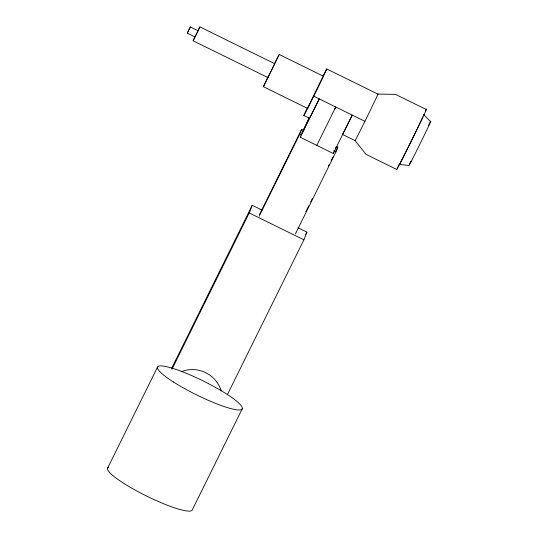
<?xml version="1.0" encoding="UTF-8"?>
<svg xmlns="http://www.w3.org/2000/svg" width="538" height="538" viewBox="0 0 538 538"><rect width="100%" height="100%" fill="white"/><g stroke="black" fill="none" stroke-linecap="round" stroke-linejoin="round"><path stroke-width="0.81" d="M197.856 30.922L199.928 26.9L274.723 63.726L267.924 77.546L193.129 40.794L194.971 36.792M199.928 26.9L193.129 40.794M274.4 63.82L279.209 54.493L323.21 76.114L307.433 108.326L263.438 86.705L267.958 76.934M267.924 77.546L268.159 76.934M279.209 54.493L263.438 86.705M187.305 33.168L190.351 26.954L198.051 30.74L196.693 33.625L195.005 36.954L187.305 33.168L190.351 26.954M172.012 369.169L249.228 212.934L252.235 205.267L261.972 210.049M259.222 216.108L299.76 134.09L301.636 129.308L303.896 130.418M396.862 169.531L366.062 154.399L355.073 140.626L342.424 134.406A26.026 0.356 -63.8 0 0 352.262 115.105L333.291 153.485L300.298 137.271L300.816 135.946M333.291 153.485L333.809 152.167M295.416 233.889L335.947 151.877L337.83 147.089L336.317 146.349M227.439 394.536L303.909 239.807L306.916 232.134L297.931 227.722M107.566 468.215L157.56 367.057M171.676 368.261L252.235 205.267M259.612 214.332L301.636 129.308M309.357 117.291L301.852 133.303L309.437 117.95A26.026 0.356 -63.8 0 0 319.263 98.891L300.298 137.271M316.795 145.381L335.766 107.001A26.026 0.356 -63.8 0 1 334.656 109.227M335.571 148.058L336.297 146.592M305.846 211.797L308.819 205.778M310.682 202.019L312.538 198.253M328.53 165.899L329.276 164.399M331.132 160.633L332.995 156.874M335.968 150.855L337.83 147.089M305.806 234.386L306.916 232.134M242.234 408.793L192.241 509.957A47.203 7.707 26.3 0 1 143.74 494.624A47.203 7.707 26.3 0 1 108.441 467.428M326.714 68.951L377.864 94.083L395.47 94.358L426.264 109.496M409.075 165.496L399.357 164.433A27.862 0.383 -63.8 0 0 418.678 125.751M313.762 96.188L364.912 121.319M303.923 115.488L309.424 118.192M299.76 134.09L301.267 134.836M333.688 150.768L335.947 151.877M249.228 212.934L303.909 239.807M430.555 121.642L423.769 114.594A27.862 0.383 -63.8 0 1 423.742 114.87M428.436 125.576A24.519 0.336 -63.8 0 1 421.167 141.568A24.519 0.336 -63.8 0 1 409.842 163.552M410.07 163.041A24.519 0.336 -63.8 0 1 410.931 161.192M425.276 111.231A33.571 0.464 -63.8 0 1 411.967 139.739A33.571 0.464 -63.8 0 1 397.562 167.634M397.912 166.867A33.571 0.464 -63.8 0 1 399.115 164.258M422.902 116.807A27.862 0.383 -63.8 0 1 419.001 125.085M377.858 94.096A26.019 0.356 -63.8 0 1 366.405 118.286A26.019 0.356 -63.8 0 1 355.093 140.364M323.123 75.764A26.019 0.356 -63.8 0 1 323.627 75.885A26.019 0.356 -63.8 0 1 307.279 109.147A26.019 0.356 -63.8 0 1 307.238 108.071M181.286 371.684A29.92 29.516 21.4 0 1 221.205 390.85M173.559 382.061A47.203 7.707 26.3 0 0 241.905 409.243A47.203 7.707 26.3 0 0 184.231 372.471A47.203 7.707 26.3 0 0 173.559 382.061"/></g></svg>
